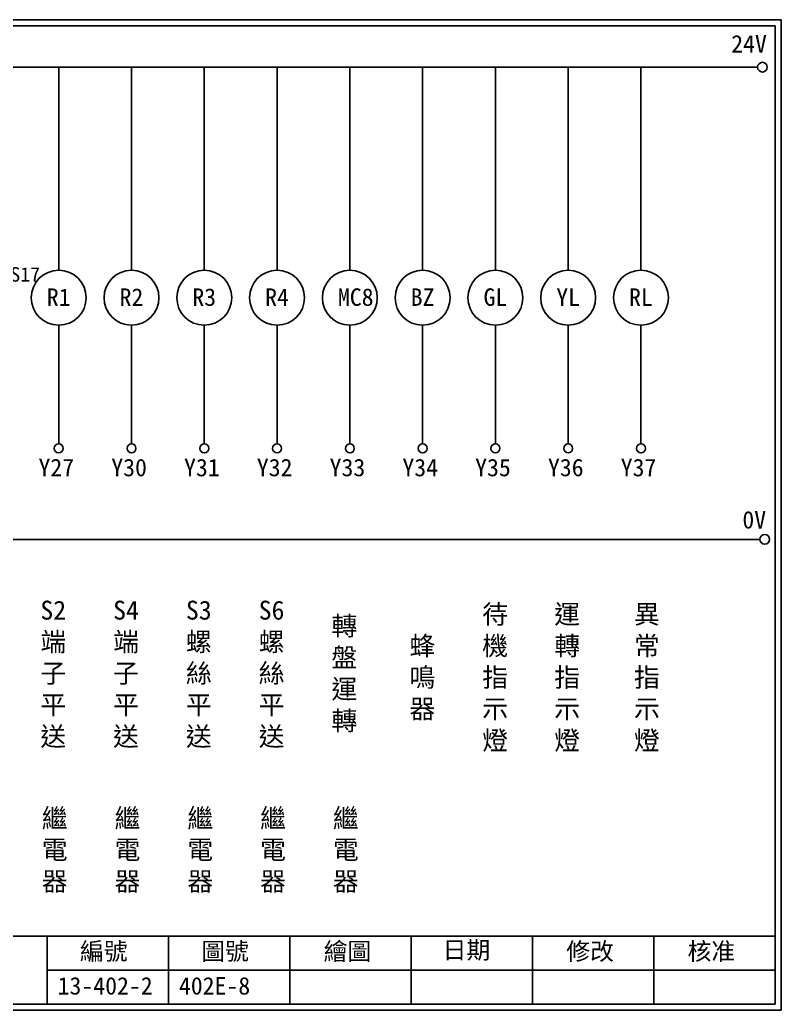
# Model space of a CAD drawing. Extents: x 926 to 1213, y 3 to 207.
# Drawn here: x 1055.8 to 1212.7, y 3 to 207 of the extents above; entities that cross this region are included whole.
import ezdxf

# ---------------------------------------------------------------- set-up
doc = ezdxf.new("R2010")
doc.units = 0
doc.layers.get('0').update_dxf_attribs({"linetype": 'CONTINUOUS'})
doc.layers.add('圖框層', color=7, linetype='CONTINUOUS')
doc.layers.add('標尺寸層', color=3, linetype='CONTINUOUS')
doc.styles.add('CNS', font='romanc.shx', dxfattribs={"bigfont": 'chineset.shx'})
doc.styles.add('STSL', font='KAIU.TTF')

msp = doc.modelspace()

# ---------------------------------------------------------------- linework, layer by layer
for centre in [(1208.88, 197.22), (1209.36, 99.96)]:
    msp.add_circle(centre, 1)
at = {"layer": '圖框層', "color": 7}
for p, q in [((1212.74, 206.97), (925.74, 206.97)), ((1212.74, 3), (1212.74, 206.97)), ((1211.49, 205.72), (926.99, 205.72)), ((1211.49, 4.25), (1211.49, 205.72)), ((926.99, 18.25), (1211.49, 18.25)), ((1061.49, 4.25), (1061.49, 18.25)), ((1086.49, 4.25), (1086.49, 18.25)), ((1111.49, 4.25), (1111.49, 18.25)), ((1136.49, 4.25), (1136.49, 18.25)), ((1161.49, 4.25), (1161.49, 18.25)), ((1186.49, 4.25), (1186.49, 18.25)), ((1061.49, 11.25), (1211.49, 11.25)), ((926.99, 4.25), (1211.49, 4.25)), ((925.74, 3), (1212.74, 3))]:
    msp.add_line(p, q, dxfattribs=at)
at = {"layer": '標尺寸層', "color": 7}
for p, q in [((930.28, 197.22), (1207.88, 197.22)), ((1063.84, 197.22), (1063.84, 155.39)), ((1078.84, 197.22), (1078.84, 155.39)), ((1093.84, 197.22), (1093.84, 155.39)), ((1108.84, 197.22), (1108.84, 155.39)), ((1123.84, 197.22), (1123.84, 155.39)), ((1138.84, 197.22), (1138.84, 155.39)), ((1153.84, 197.22), (1153.84, 155.39)), ((1168.84, 197.22), (1168.84, 155.39)), ((1183.84, 197.22), (1183.84, 155.39)), ((1063.84, 144.07), (1063.84, 119.62)), ((1078.84, 144.07), (1078.84, 119.62)), ((1093.84, 144.07), (1093.84, 119.62)), ((1108.84, 144.07), (1108.84, 119.62)), ((1123.84, 144.07), (1123.84, 119.62)), ((1138.84, 144.07), (1138.84, 119.62)), ((1153.84, 144.07), (1153.84, 119.62)), ((1168.84, 144.07), (1168.84, 119.62)), ((1183.84, 144.07), (1183.84, 119.62)), ((930.49, 99.96), (1208.36, 99.96))]:
    msp.add_line(p, q, dxfattribs=at)
for centre, radius in [((1063.84, 149.73), 5.66), ((1078.84, 149.73), 5.66), ((1093.84, 149.73), 5.66), ((1108.84, 149.73), 5.66), ((1123.84, 149.73), 5.66), ((1138.84, 149.73), 5.66), ((1153.84, 149.73), 5.66), ((1168.84, 149.73), 5.66), ((1183.84, 149.73), 5.66), ((1063.84, 118.7), 0.92), ((1078.84, 118.7), 0.92), ((1093.84, 118.7), 0.92), ((1108.84, 118.7), 0.92), ((1123.84, 118.7), 0.92), ((1138.84, 118.7), 0.92), ((1153.84, 118.7), 0.92), ((1168.84, 118.7), 0.92), ((1183.84, 118.7), 0.92)]:
    msp.add_circle(centre, radius, dxfattribs=at)

# ---------------------------------------------------------------- texts
at = {"layer": '圖框層', "color": 4, "style": 'STSL'}
for s, height, p in [('24V', 3.6, (1202.44, 200.22)), ('VS17', 3, (1051.84, 153.04)), ('R1', 3.6, (1061.38, 148.06)), ('R2', 3.6, (1076.38, 148.06)), ('R3', 3.6, (1091.38, 148.06)), ('R4', 3.6, (1106.38, 148.06)), ('MC8', 3.6, (1121.38, 148.06)), ('BZ', 3.6, (1136.38, 148.06)), ('GL', 3.6, (1151.38, 148.06)), ('YL', 3.6, (1166.38, 148.06)), ('RL', 3.6, (1181.38, 148.06)), ('Y27', 3.6, (1059.67, 112.96)), ('Y30', 3.6, (1074.67, 112.96)), ('Y31', 3.6, (1089.67, 112.96)), ('Y32', 3.6, (1104.67, 112.96)), ('Y33', 3.6, (1119.67, 112.96)), ('Y34', 3.6, (1134.67, 112.96)), ('Y35', 3.6, (1149.67, 112.96)), ('Y36', 3.6, (1164.67, 112.96)), ('Y37', 3.6, (1179.67, 112.96)), ('0V', 3.6, (1204.74, 102.2)), ('編號', 3.6, (1068.21, 13.34)), ('圖號', 3.6, (1093.21, 13.34)), ('繪圖', 3.6, (1118.44, 13.34)), ('日期', 3.6, (1142.96, 13.59)), ('修改', 3.6, (1168.44, 13.34)), ('核准', 3.6, (1193.44, 13.34)), ('13-402-2', 3.6, (1063.61, 6.22)), ('402E-8', 3.6, (1088.61, 6.22))]:
    msp.add_text(s, height=height, dxfattribs=at).set_placement(p)
at = {"layer": '標尺寸層', "color": 7, "char_height": 3.9, "attachment_point": 5, "style": 'CNS'}
for s, insert, width in [('{\\fDFKai-SB|b0|i0|c136|p65;S2端子平送}', (1062.71, 72.17), 2.8481), ('{\\fDFKai-SB|b0|i0|c136|p65;S4端子平送}', (1077.71, 72.17), 2.8481), ('{\\fDFKai-SB|b0|i0|c136|p65;S3螺絲平送}', (1092.71, 72.17), 2.8481), ('{\\fDFKai-SB|b0|i0|c136|p65;S6螺絲平送}', (1107.71, 72.17), 2.8481), ('{\\fDFKai-SB|b0|i0|c136|p65;待機\\P指示燈}', (1153.79, 71.35), 2.8481), ('{\\fDFKai-SB|b0|i0|c136|p65;運轉指示燈}', (1168.63, 71.35), 2.8481), ('{\\fDFKai-SB|b0|i0|c136|p65;異常指示燈}', (1185.06, 71.35), 2.8481), ('{\\fDFKai-SB|b0|i0|c136|p65;轉盤運轉}', (1122.71, 72.17), 2.8481), ('{\\fDFKai-SB|b0|i0|c136|p65;蜂鳴器}', (1138.79, 71.35), 2.8481), ('{\\fDFKai-SB|b0|i0|c136|p65;繼電器}', (1063.01, 35.84), 8.6627), ('{\\fDFKai-SB|b0|i0|c136|p65;繼電器}', (1078.01, 35.84), 8.6627), ('{\\fDFKai-SB|b0|i0|c136|p65;繼電器}', (1093.01, 35.84), 8.6627), ('{\\fDFKai-SB|b0|i0|c136|p65;繼電器}', (1108.01, 35.84), 8.6627), ('{\\fDFKai-SB|b0|i0|c136|p65;繼電器}', (1123.01, 35.84), 8.6627)]:
    msp.add_mtext(s, dxfattribs=dict(at, insert=insert, width=width))

doc.saveas('drawing.dxf')
